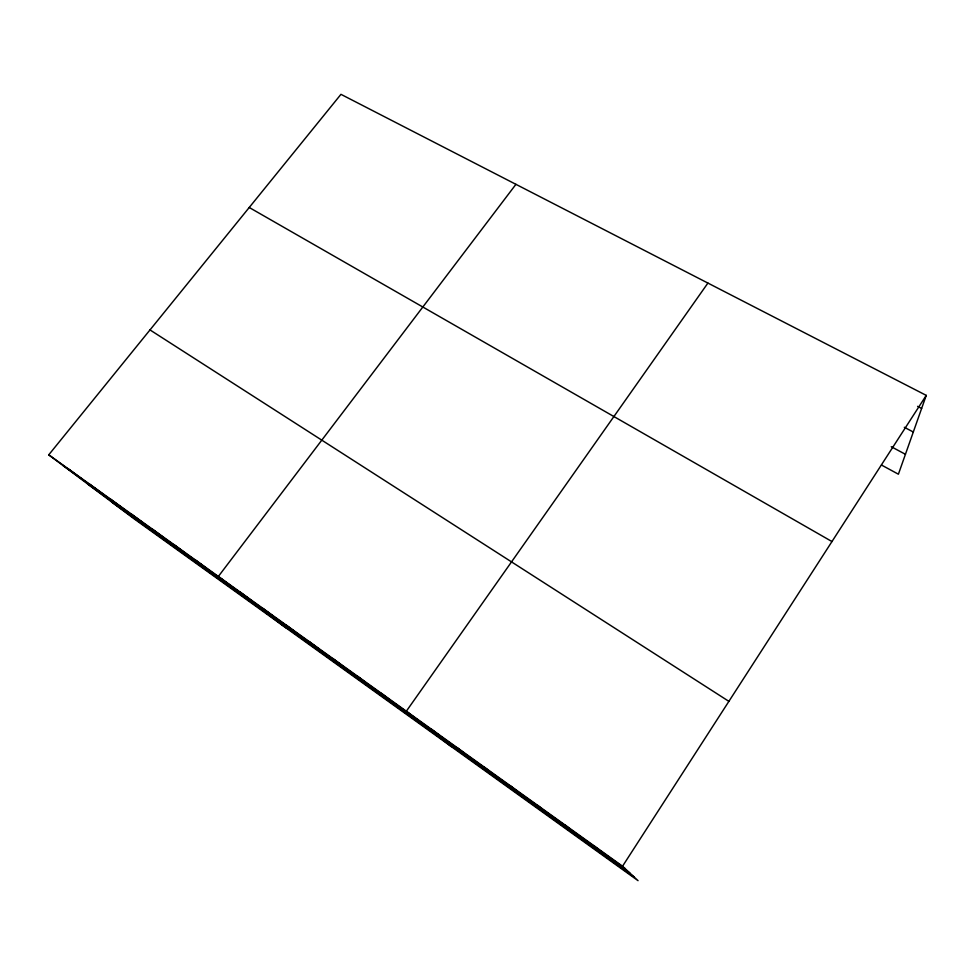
<?xml version="1.0" encoding="UTF-8"?>
<svg xmlns="http://www.w3.org/2000/svg" width="975" height="975" viewBox="0 0 975 975"><rect width="100%" height="100%" fill="white"/><g stroke="black" fill="none" stroke-linecap="round" stroke-linejoin="round"><path stroke-width="1.46" d="M48.75 454.837L622.55 866.214L638.052 880.669L133.904 518.688L48.75 454.837L340.957 94.331L926.25 395.375L898.402 474.203L881.485 465.038M622.55 866.214L926.25 395.375M707.911 283.067L406.343 711.214L451.413 746.667M515.933 184.324L218.363 576.444L285.907 627.839M917.609 406.343L921.631 408.428M904.312 427.282L913.307 432.01M891.26 446.708L905.434 454.301M249.234 207.492L831.967 541.552M150.004 329.928L728.886 701.354M62.68 465.282L625.146 868.628M88.006 484.283L629.801 872.978M112.149 502.381L634.177 877.049M109.785 498.603L122.765 508.377M89.115 483.783L102.424 493.789M68.774 469.194L82.4 479.42M152.149 528.974L164.422 538.249M130.796 513.667L143.435 523.197M173.855 544.538L185.762 553.556M195.926 560.357L207.456 569.107M240.508 592.325L251.233 600.503M263.018 608.461L273.329 616.346M285.907 624.865L295.791 632.446M309.185 641.55L318.618 648.826M332.853 658.527L341.823 665.462M356.923 675.785L365.418 682.39M381.42 693.347L389.415 699.599M431.706 729.385L438.653 734.894M457.507 747.898L463.905 753.005M483.783 766.728L489.596 771.432M510.534 785.911L515.751 790.189M537.773 805.435L542.368 809.274M565.512 825.313L569.461 828.701M593.763 845.569L597.053 848.494"/></g></svg>
